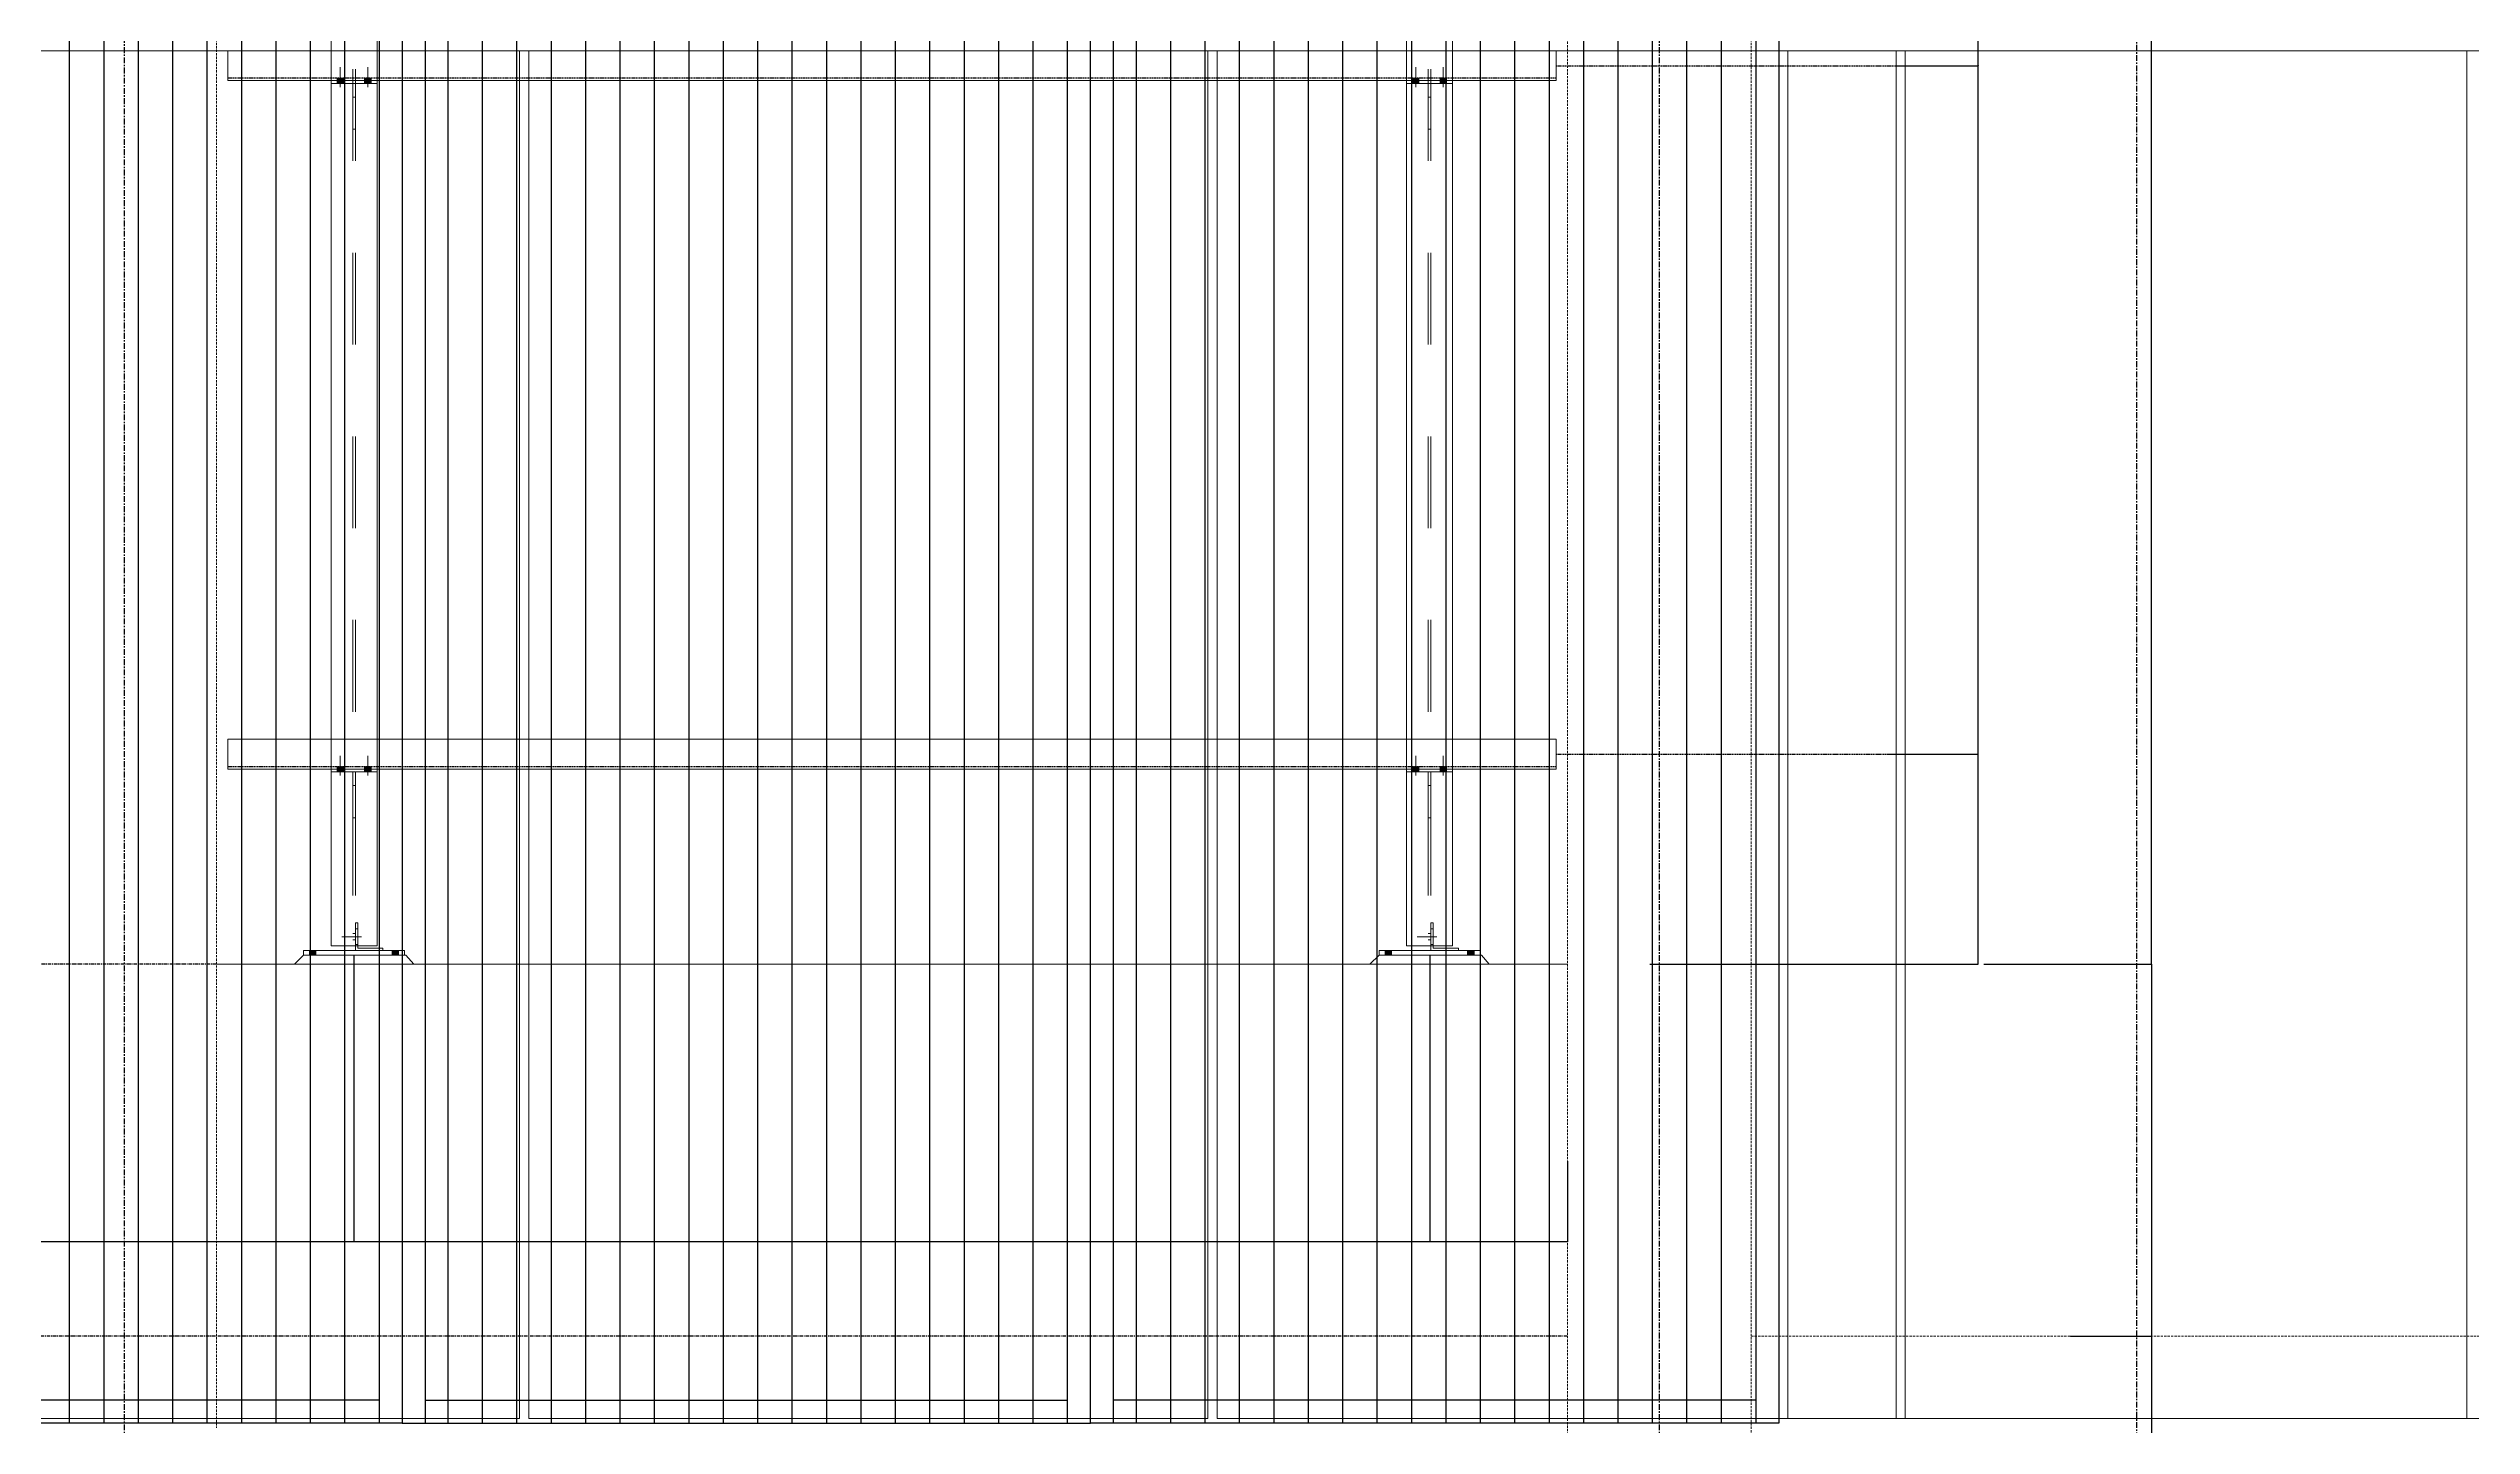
# Model space of a CAD drawing. Header units: millimetres. Extents: x 663313 to 1226001, y 1431724 to 1620898.
# Drawn here: x 1070778 to 1076059, y 1512950 to 1515950 of the extents above; entities that cross this region are included whole.
import ezdxf

# ---------------------------------------------------------------- set-up
doc = ezdxf.new("R2010")
doc.units = ezdxf.units.MM
for name, pattern in [('Grid Line', [22.225, 12.7, -3.175, 3.175, -3.175]), ('HIDDEN', [0.375, 0.25, -0.125]), ('XKITLINE00', [0]), ('XKITLINE02', [4, 2, -2])]:
    doc.linetypes.add(name, pattern=pattern)
doc.layers.add('000 - 0_HIDE_OBJ_FRAMING_DEF_SUB', color=7, linetype='Continuous', plot=False)
for name, color, linetype, lineweight in [('A-FLOR-E', 7, 'Continuous', 9), ('Bolt', 7, 'Continuous', 0), ('Part', 7, 'Continuous', 0)]:
    doc.layers.add(name, color=color, linetype=linetype, lineweight=lineweight)
doc.layers.add('DIM', color=7, linetype='Continuous')
doc.styles.add('Arial', font='arial.ttf')
doc.dimstyles.new('Dim - 40 - End', dxfattribs={"dimscale": 0.04, "dimtxt": 3, "dimasz": 1, "dimexe": 0, "dimexo": 2.5, "dimgap": 1.5, "dimtad": 1, "dimdec": 0, "dimlfac": 1000, "dimzin": 1, "dimdsep": 46, "dimtxsty": 'Arial', "dimblk": 'END', "dimcen": 0.09, "dimclrd": 7, "dimclre": 7, "dimclrt": 7, "dimadec": 0, "dimazin": 0, "dimtfac": 1, "dimtdec": 0, "dimtix": 1, "dimtofl": 0, "dimtmove": 2, "dimatfit": 3, "dimfxl": 1, "dimtfill": 1, "dimtfillclr": 256, "dimtolj": 1, "dimtzin": 0, "dimarcsym": 0})

# ---------------------------------------------------------------- blocks, each defined once
blk = doc.blocks.new('*A27351189')
at = {"layer": '000 - 0_HIDE_OBJ_FRAMING_DEF_SUB', "color": 7, "linetype": 'XKITLINE00', "lineweight": 0}
for p, q in [((367.767257, 31.748703), (357.90058, 31.748703)), ((367.767257, 31.748703), (367.767257, 11.882036)), ((367.767257, 11.882036), (357.90058, 11.882036))]:
    blk.add_line(p, q, dxfattribs=at)
at = {"layer": '000 - 0_HIDE_OBJ_FRAMING_DEF_SUB', "color": 7, "linetype": 'XKITLINE02', "lineweight": 0}
blk.add_line((367.767247, 11.882036), (367.767247, 31.748703), dxfattribs=at)
blk = doc.blocks.new('*A27361190')
at = {"layer": '000 - 0_HIDE_OBJ_FRAMING_DEF_SUB', "color": 7, "linetype": 'XKITLINE00', "lineweight": 0}
for p, q in [((387.767257, 31.748703), (377.90058, 31.748703)), ((377.900591, 11.882036), (377.900591, 31.748703)), ((387.767257, 31.748703), (387.767257, 11.882036)), ((387.767257, 11.882036), (377.90058, 11.882036))]:
    blk.add_line(p, q, dxfattribs=at)
at = {"layer": '000 - 0_HIDE_OBJ_FRAMING_DEF_SUB', "color": 7, "linetype": 'XKITLINE02', "lineweight": 0}
for p, q in [((377.90058, 11.882036), (377.90058, 31.748703)), ((387.767247, 11.882036), (387.767247, 31.748703))]:
    blk.add_line(p, q, dxfattribs=at)
blk = doc.blocks.new('*A27371191')
at = {"layer": '000 - 0_HIDE_OBJ_FRAMING_DEF_SUB', "color": 7, "linetype": 'XKITLINE00', "lineweight": 0}
for p, q in [((399.900591, 31.748703), (387.90058, 31.748703)), ((387.900591, 11.882036), (387.900591, 31.748703)), ((399.900591, 11.882036), (387.90058, 11.882036))]:
    blk.add_line(p, q, dxfattribs=at)
at = {"layer": '000 - 0_HIDE_OBJ_FRAMING_DEF_SUB', "color": 7, "linetype": 'XKITLINE02', "lineweight": 0}
blk.add_line((387.90058, 11.882036), (387.90058, 31.748703), dxfattribs=at)
blk = doc.blocks.new('*A27381192')
at = {"layer": '000 - 0_HIDE_OBJ_FRAMING_DEF_SUB', "color": 7, "linetype": 'XKITLINE00', "lineweight": 0}
for p, q in [((377.767257, 31.748703), (367.90058, 31.748703)), ((367.900591, 11.882036), (367.900591, 31.748703)), ((377.767257, 31.748703), (377.767257, 11.882036)), ((377.767257, 11.882036), (367.90058, 11.882036))]:
    blk.add_line(p, q, dxfattribs=at)
at = {"layer": '000 - 0_HIDE_OBJ_FRAMING_DEF_SUB', "color": 7, "linetype": 'XKITLINE02', "lineweight": 0}
for p, q in [((367.90058, 11.882036), (367.90058, 31.748703)), ((377.767247, 11.882036), (377.767247, 31.748703))]:
    blk.add_line(p, q, dxfattribs=at)
blk = doc.blocks.new('3')
at = {"layer": '000 - 0_HIDE_OBJ_FRAMING_DEF_SUB', "color": 7, "lineweight": 0, "xscale": 0.15, "yscale": 0.15, "zscale": 0.15}
for name in ['*A27351189', '*A27381192', '*A27361190', '*A27371191']:
    blk.add_blockref(name, (663572.3657, 1524733.1057), dxfattribs=at)
blk = doc.blocks.new('GM_Louver Grill Vertical Z1 - Z Profile-23736417-ENT 4 ELE-3 sheet')
at = {"layer": '000 - 0_HIDE_OBJ_FRAMING_DEF_SUB', "color": 7}
blk.add_line((-1809423.6, 105340), (-1809423.6, 115350), dxfattribs=at)
blk = doc.blocks.new('8')
at = {"layer": '000 - 0_HIDE_OBJ_FRAMING_DEF_SUB', "color": 7}
for p, q in [((185524.8, 115350), (185524.8, 105340)), ((185624.8, 115350), (185624.8, 105340)), ((187024.8, 105340), (187024.8, 115350)), ((187124.8, 105340), (187124.8, 115350)), ((188524.8, 115350), (188524.8, 105340)), ((185524.8, 105390), (184124.8, 105390)), ((185624.8, 105390), (187024.8, 105390)), ((188524.8, 105390), (187124.8, 105390))]:
    blk.add_line(p, q, dxfattribs=at)
for points in [[(184074.8, 115350), (185574.8, 115350), (185574.8, 105340), (184074.8, 105340)], [(187074.8, 115350), (185574.8, 115350), (185574.8, 105340), (187074.8, 105340)], [(187074.8, 115350), (188574.8, 115350), (188574.8, 105340), (187074.8, 105340)]]:
    blk.add_lwpolyline(points, close=True, dxfattribs=at)
for p in [(1994273.5, 0), (1994348.5, 0), (1994423.5, 0), (1994498.5, 0), (1994573.5, 0), (1994648.5, 0), (1994723.5, 0), (1994798.5, 0), (1994873.5, 0), (1995098.5, 0), (1995173.5, 0), (1995248.5, 0), (1995323.5, 0), (1995398.5, 0), (1995473.5, 0), (1995548.5, 0), (1995623.5, 0), (1995698.5, 0), (1995773.5, 0), (1995848.5, 0), (1995923.5, 0), (1995998.5, 0), (1996073.5, 0), (1996148.5, 0), (1996223.5, 0), (1996298.5, 0), (1996373.5, 0), (1996598.5, 0), (1996673.5, 0), (1996748.5, 0), (1996823.5, 0), (1996898.5, 0), (1996973.5, 0), (1997048.5, 0), (1997123.5, 0), (1997198.5, 0), (1997273.5, 0), (1997348.5, 0), (1997423.5, 0), (1997498.5, 0), (1997573.5, 0), (1997648.5, 0), (1997723.5, 0), (1997798.5, 0), (1997873.5, 0)]:
    blk.add_blockref('GM_Louver Grill Vertical Z1 - Z Profile-23736417-ENT 4 ELE-3 sheet', p, dxfattribs=at)
blk = doc.blocks.new('*A3562473')
at = {"layer": 'Part', "color": 7, "linetype": 'XKITLINE00', "lineweight": 0}
for p, q in [((668.547236, 131.130227), (669.547236, 131.130227)), ((668.547236, 131.130227), (668.547236, 118.530227)), ((669.547236, 131.130227), (669.547236, 118.530227)), ((668.547236, 117.820227), (668.547236, 103.530227)), ((669.547236, 117.820227), (669.547236, 103.530227)), ((668.547236, 102.820227), (668.547236, 88.530227)), ((669.547236, 102.820227), (669.547236, 88.530227)), ((668.547236, 87.820227), (668.547236, 84.030227)), ((669.547236, 84.030227), (669.547236, 87.820227)), ((668.547236, 84.030227), (669.547236, 84.030227))]:
    blk.add_line(p, q, dxfattribs=at)
at = {"layer": 'Part', "color": 7, "linetype": 'XKITLINE02', "lineweight": 0}
for p, q in [((668.547237, 131.130227), (668.547237, 84.030227)), ((669.017236, 131.130227), (669.017236, 84.030227)), ((669.017237, 131.130227), (669.017237, 84.030227)), ((669.077236, 131.130227), (669.077236, 84.030227)), ((669.077237, 131.130227), (669.077237, 84.030227)), ((669.547236, 131.130227), (669.547237, 131.130227)), ((669.547236, 131.130227), (669.547237, 131.130227)), ((669.547237, 131.130227), (669.547237, 84.030227)), ((668.547236, 118.530227), (668.547236, 117.820227)), ((669.547236, 118.530227), (669.547236, 117.820227)), ((668.547236, 103.530227), (668.547236, 102.820227)), ((669.547236, 103.530227), (669.547236, 102.820227)), ((668.547236, 88.530227), (668.547236, 87.820227)), ((669.547236, 88.530227), (669.547236, 87.820227)), ((669.547236, 84.030227), (669.547237, 84.030227)), ((669.547237, 84.030227), (669.547236, 84.030227))]:
    blk.add_line(p, q, dxfattribs=at)
blk = doc.blocks.new('*A3565474')
at = {"layer": 'Part', "color": 7, "linetype": 'XKITLINE00', "lineweight": 0}
for p, q in [((691.98721, 131.130227), (691.98721, 118.530227)), ((692.98721, 131.130227), (691.98721, 131.130227)), ((692.98721, 131.130227), (692.98721, 118.530227)), ((691.98721, 117.820227), (691.98721, 103.530227)), ((692.98721, 117.820227), (692.98721, 111.630227)), ((692.98721, 107.630227), (692.98721, 103.530227)), ((691.98721, 102.820227), (691.98721, 88.530227)), ((692.98721, 102.820227), (692.98721, 88.530227)), ((691.98721, 87.820227), (691.98721, 84.030227)), ((692.98721, 84.030227), (692.98721, 87.820227)), ((691.98721, 84.030227), (692.98721, 84.030227))]:
    blk.add_line(p, q, dxfattribs=at)
at = {"layer": 'Part', "color": 7, "linetype": 'XKITLINE02', "lineweight": 0}
for p, q in [((691.987211, 131.130227), (691.987211, 84.030227)), ((692.45721, 131.130227), (692.45721, 84.030227)), ((692.457211, 131.130227), (692.457211, 84.030227)), ((692.51721, 131.130227), (692.51721, 84.030227)), ((692.517211, 131.130227), (692.517211, 84.030227)), ((692.987211, 131.130227), (692.98721, 131.130227)), ((692.987211, 131.130227), (692.98721, 131.130227)), ((692.987211, 84.030227), (692.987211, 131.130227)), ((691.98721, 118.530227), (691.98721, 117.820227)), ((692.98721, 118.530227), (692.98721, 117.820227)), ((692.98721, 111.630227), (692.98721, 107.630227)), ((691.98721, 103.530227), (691.98721, 102.820227)), ((692.98721, 103.530227), (692.98721, 102.820227)), ((691.98721, 88.530227), (691.98721, 87.820227)), ((692.98721, 88.530227), (692.98721, 87.820227)), ((692.987211, 84.030227), (692.98721, 84.030227)), ((692.987211, 84.030227), (692.98721, 84.030227))]:
    blk.add_line(p, q, dxfattribs=at)
blk = doc.blocks.new('*A3608475')
at = {"layer": 'Bolt'}
for points in [[(668.217, 83.93), (668.217, 83.83), (668.077, 83.83), (668.077, 83.93)], [(670.017, 83.93), (670.017, 83.83), (669.877, 83.83), (669.877, 83.93)]]:
    blk.add_hatch(color=7, dxfattribs=at).paths.add_polyline_path(points, flags=17)
at = {"layer": 'Bolt', "color": 7, "linetype": 'XKITLINE00', "lineweight": 0}
for p, q in [((668.077, 83.93), (668.077, 83.83)), ((668.147, 83.93), (668.147, 83.83)), ((668.217, 83.93), (668.217, 83.83)), ((669.877, 83.93), (669.877, 83.83)), ((669.947, 83.93), (669.947, 83.83)), ((670.017, 83.93), (670.017, 83.83))]:
    blk.add_line(p, q, dxfattribs=at)
blk = doc.blocks.new('*A3609476')
at = {"layer": 'Bolt', "color": 7, "linetype": 'XKITLINE02', "lineweight": 0}
for p, q in [((669.206437, 84.230227), (668.777237, 84.230227)), ((669.077237, 84.300227), (669.017237, 84.300227)), ((669.077237, 84.160227), (669.017237, 84.160227)), ((669.127237, 84.400227), (669.077237, 84.400227)), ((669.127237, 84.060227), (669.077237, 84.060227))]:
    blk.add_line(p, q, dxfattribs=at)
blk = doc.blocks.new('*A3610477')
at = {"layer": 'Part', "color": 7, "linetype": 'XKITLINE00', "lineweight": 0}
for p, q in [((667.747235, 83.630227), (667.947236, 83.830227)), ((667.947236, 83.830227), (667.947237, 83.830227)), ((670.177237, 83.830227), (667.947236, 83.830227)), ((670.347235, 83.630227), (670.177236, 83.830227))]:
    blk.add_line(p, q, dxfattribs=at)
at = {"layer": 'Part', "color": 7, "linetype": 'XKITLINE02', "lineweight": 0}
for p, q in [((667.747235, 83.630227), (670.347238, 83.630227)), ((667.747238, 83.630227), (667.947237, 83.830227)), ((670.347238, 83.630227), (670.177237, 83.830227))]:
    blk.add_line(p, q, dxfattribs=at)
blk = doc.blocks.new('*A3611478')
at = {"layer": 'Part', "color": 7, "linetype": 'XKITLINE02', "lineweight": 0}
for p, q in [((669.127237, 84.530227), (669.077236, 84.530227)), ((669.077236, 84.530227), (669.077236, 84.030227)), ((669.127236, 84.030227), (669.127236, 84.530227)), ((669.677237, 83.930227), (669.677237, 83.980227)), ((669.077236, 83.930227), (669.677237, 83.930227))]:
    blk.add_line(p, q, dxfattribs=at)
at = {"layer": 'Part', "color": 7, "linetype": 'XKITLINE00', "lineweight": 0}
for p, q in [((669.077236, 84.030227), (669.077236, 83.930227)), ((669.127236, 84.030227), (669.127236, 83.980227)), ((669.677236, 83.980227), (669.127236, 83.980227)), ((669.677236, 83.930227), (669.677236, 83.980227))]:
    blk.add_line(p, q, dxfattribs=at)
blk = doc.blocks.new('*A3612479')
at = {"layer": 'Part', "color": 7, "linetype": 'XKITLINE00', "lineweight": 0}
for p, q in [((667.947237, 83.930227), (667.947236, 83.930227)), ((667.947236, 83.930227), (670.147236, 83.930227)), ((667.947236, 83.830227), (667.947236, 83.930227)), ((667.947237, 83.830227), (667.947236, 83.830227)), ((667.947236, 83.830227), (670.147236, 83.830227)), ((670.147237, 83.930227), (670.147236, 83.930227)), ((670.147236, 83.830227), (670.147236, 83.930227)), ((670.147237, 83.830227), (670.147236, 83.830227))]:
    blk.add_line(p, q, dxfattribs=at)
at = {"layer": 'Part', "color": 7, "linetype": 'XKITLINE02', "lineweight": 0}
for p, q in [((667.947237, 83.930227), (667.947237, 83.830227)), ((670.147236, 83.930227), (670.147237, 83.930227)), ((670.147236, 83.830227), (670.147237, 83.830227)), ((670.147237, 83.930227), (670.147237, 83.830227))]:
    blk.add_line(p, q, dxfattribs=at)
blk = doc.blocks.new('*A3613480')
at = {"layer": 'Part', "color": 7, "linetype": 'XKITLINE00', "lineweight": 0}
for p, q in [((669.017234, 87.820227), (669.077234, 87.820227)), ((669.017234, 87.520227), (669.017234, 87.820227)), ((669.077236, 87.820227), (669.077234, 87.820227)), ((669.077234, 87.820227), (669.077234, 87.520227)), ((669.077234, 87.520227), (669.017234, 87.520227)), ((669.017236, 86.820227), (669.017234, 87.520227)), ((669.077234, 87.520227), (669.077236, 86.820227)), ((669.077236, 86.820227), (669.017236, 86.820227))]:
    blk.add_line(p, q, dxfattribs=at)
at = {"layer": 'Part', "color": 7, "linetype": 'XKITLINE02', "lineweight": 0}
for p, q in [((669.017236, 86.820227), (669.017236, 87.820227)), ((669.077234, 87.820227), (669.077236, 87.820227)), ((669.077236, 86.820227), (669.077236, 87.820227))]:
    blk.add_line(p, q, dxfattribs=at)
blk = doc.blocks.new('*A3614481')
at = {"layer": 'Part', "color": 7, "linetype": 'XKITLINE00', "lineweight": 0}
for p, q in [((668.547234, 87.820227), (668.547234, 87.880227)), ((669.547234, 87.820227), (668.547234, 87.820227)), ((669.547234, 87.820227), (669.547234, 87.880227)), ((669.547236, 87.820227), (669.547234, 87.820227))]:
    blk.add_line(p, q, dxfattribs=at)
at = {"layer": 'Part', "color": 7, "linetype": 'XKITLINE02', "lineweight": 0}
for p, q in [((668.547234, 87.880227), (668.547236, 87.880227)), ((668.547234, 87.880227), (669.547236, 87.880227)), ((668.547236, 87.880227), (668.547236, 87.820227)), ((669.547234, 87.820227), (669.547236, 87.820227)), ((669.547236, 87.820227), (669.547236, 87.880227))]:
    blk.add_line(p, q, dxfattribs=at)
blk = doc.blocks.new('*A3615482')
at = {"layer": 'Bolt'}
for points in [[(668.817, 87.94), (668.817, 87.88), (668.677, 87.88), (668.677, 87.94)], [(668.817, 87.88), (668.817, 87.82), (668.677, 87.82), (668.677, 87.88)], [(669.417, 87.94), (669.417, 87.88), (669.277, 87.88), (669.277, 87.94)], [(669.417, 87.88), (669.417, 87.82), (669.277, 87.82), (669.277, 87.88)]]:
    blk.add_hatch(color=7, dxfattribs=at).paths.add_polyline_path(points, flags=17)
at = {"layer": 'Bolt', "color": 7, "linetype": 'XKITLINE00', "lineweight": 0}
for p, q in [((668.677, 87.88), (668.677, 87.94)), ((668.677, 87.82), (668.677, 87.88)), ((668.747, 87.741), (668.747, 88.17)), ((668.817, 87.88), (668.817, 87.94)), ((668.817, 87.82), (668.817, 87.88)), ((669.277, 87.88), (669.277, 87.94)), ((669.277, 87.82), (669.277, 87.88)), ((669.347, 87.741), (669.347, 88.17)), ((669.417, 87.88), (669.417, 87.94)), ((669.417, 87.82), (669.417, 87.88))]:
    blk.add_line(p, q, dxfattribs=at)
blk = doc.blocks.new('*A3616483')
at = {"layer": 'Part', "color": 7, "linetype": 'XKITLINE00', "lineweight": 0}
for p, q in [((691.387211, 83.930227), (691.38721, 83.930227)), ((691.38721, 83.930227), (693.58721, 83.930227)), ((691.38721, 83.930227), (691.38721, 83.830227)), ((691.38721, 83.830227), (691.387211, 83.830227)), ((693.58721, 83.830227), (691.38721, 83.830227)), ((693.58721, 83.930227), (693.587211, 83.930227)), ((693.58721, 83.930227), (693.58721, 83.830227)), ((693.587211, 83.830227), (693.58721, 83.830227))]:
    blk.add_line(p, q, dxfattribs=at)
at = {"layer": 'Part', "color": 7, "linetype": 'XKITLINE02', "lineweight": 0}
for p, q in [((691.387211, 83.830227), (691.387211, 83.930227)), ((693.587211, 83.930227), (693.58721, 83.930227)), ((693.587211, 83.830227), (693.58721, 83.830227)), ((693.587211, 83.930227), (693.587211, 83.830227))]:
    blk.add_line(p, q, dxfattribs=at)
blk = doc.blocks.new('*A3617484')
at = {"layer": 'Part', "color": 7, "linetype": 'XKITLINE02', "lineweight": 0}
for p, q in [((692.567211, 84.530227), (692.51721, 84.530227)), ((692.517211, 84.530227), (692.51721, 84.030227)), ((692.567211, 84.530227), (692.56721, 84.030227)), ((693.117211, 83.930227), (693.117211, 83.980227)), ((692.51721, 83.930227), (693.117211, 83.930227))]:
    blk.add_line(p, q, dxfattribs=at)
at = {"layer": 'Part', "color": 7, "linetype": 'XKITLINE00', "lineweight": 0}
for p, q in [((692.51721, 84.030227), (692.51721, 83.930227)), ((692.56721, 84.030227), (692.56721, 83.980227)), ((693.11721, 83.980227), (692.56721, 83.980227)), ((693.11721, 83.930227), (693.11721, 83.980227))]:
    blk.add_line(p, q, dxfattribs=at)
blk = doc.blocks.new('*A3618485')
at = {"layer": 'Part', "color": 7, "linetype": 'XKITLINE00', "lineweight": 0}
for p, q in [((691.187209, 83.630227), (691.38721, 83.830227)), ((691.387211, 83.830227), (691.38721, 83.830227)), ((691.38721, 83.830227), (693.617211, 83.830227)), ((693.787209, 83.630227), (693.61721, 83.830227))]:
    blk.add_line(p, q, dxfattribs=at)
at = {"layer": 'Part', "color": 7, "linetype": 'XKITLINE02', "lineweight": 0}
for p, q in [((693.787212, 83.630227), (691.187209, 83.630227)), ((691.187212, 83.630227), (691.387211, 83.830227)), ((693.61721, 83.830227), (693.617211, 83.830227)), ((693.617211, 83.830227), (693.787212, 83.630227))]:
    blk.add_line(p, q, dxfattribs=at)
blk = doc.blocks.new('*A3619486')
at = {"layer": 'Bolt', "color": 7, "linetype": 'XKITLINE02', "lineweight": 0}
for p, q in [((692.646411, 84.230227), (692.217211, 84.230227)), ((692.517211, 84.300227), (692.457211, 84.300227)), ((692.517211, 84.160227), (692.457211, 84.160227)), ((692.567211, 84.400227), (692.517211, 84.400227)), ((692.567211, 84.060227), (692.517211, 84.060227))]:
    blk.add_line(p, q, dxfattribs=at)
blk = doc.blocks.new('*A3620487')
at = {"layer": 'Bolt'}
for points in [[(691.657, 83.93), (691.657, 83.83), (691.517, 83.83), (691.517, 83.93)], [(693.457, 83.93), (693.457, 83.83), (693.317, 83.83), (693.317, 83.93)]]:
    blk.add_hatch(color=7, dxfattribs=at).paths.add_polyline_path(points, flags=17)
at = {"layer": 'Bolt', "color": 7, "linetype": 'XKITLINE00', "lineweight": 0}
for p, q in [((691.517, 83.93), (691.517, 83.83)), ((691.587, 83.93), (691.587, 83.83)), ((691.657, 83.93), (691.657, 83.83)), ((693.317, 83.93), (693.317, 83.83)), ((693.387, 83.93), (693.387, 83.83)), ((693.457, 83.93), (693.457, 83.83))]:
    blk.add_line(p, q, dxfattribs=at)
blk = doc.blocks.new('*A3621488')
at = {"layer": 'Part', "color": 7, "linetype": 'XKITLINE00', "lineweight": 0}
for p, q in [((692.517208, 87.820227), (692.457208, 87.820227)), ((692.457208, 87.520227), (692.457208, 87.820227)), ((692.51721, 87.820227), (692.517208, 87.820227)), ((692.517208, 87.820227), (692.517208, 87.520227)), ((692.517208, 87.520227), (692.457208, 87.520227)), ((692.45721, 86.820227), (692.457208, 87.520227)), ((692.517208, 87.520227), (692.51721, 86.820227)), ((692.51721, 86.820227), (692.45721, 86.820227))]:
    blk.add_line(p, q, dxfattribs=at)
at = {"layer": 'Part', "color": 7, "linetype": 'XKITLINE02', "lineweight": 0}
for p, q in [((692.45721, 86.820227), (692.45721, 87.820227)), ((692.51721, 87.820227), (692.517208, 87.820227)), ((692.51721, 86.820227), (692.51721, 87.820227))]:
    blk.add_line(p, q, dxfattribs=at)
blk = doc.blocks.new('*A3622489')
at = {"layer": 'Part', "color": 7, "linetype": 'XKITLINE00', "lineweight": 0}
for p, q in [((691.987208, 87.820227), (691.987208, 87.880227)), ((692.987208, 87.820227), (691.987208, 87.820227)), ((692.987208, 87.820227), (692.987208, 87.880227)), ((692.98721, 87.820227), (692.987208, 87.820227))]:
    blk.add_line(p, q, dxfattribs=at)
at = {"layer": 'Part', "color": 7, "linetype": 'XKITLINE02', "lineweight": 0}
for p, q in [((691.987208, 87.880227), (691.98721, 87.880227)), ((691.987208, 87.880227), (692.98721, 87.880227)), ((691.98721, 87.880227), (691.98721, 87.820227)), ((692.987208, 87.820227), (692.98721, 87.820227)), ((692.98721, 87.880227), (692.98721, 87.820227))]:
    blk.add_line(p, q, dxfattribs=at)
blk = doc.blocks.new('*A3623490')
at = {"layer": 'Bolt'}
for points in [[(692.257, 87.94), (692.257, 87.88), (692.117, 87.88), (692.117, 87.94)], [(692.257, 87.88), (692.257, 87.82), (692.117, 87.82), (692.117, 87.88)], [(692.857, 87.94), (692.857, 87.88), (692.717, 87.88), (692.717, 87.94)], [(692.857, 87.88), (692.857, 87.82), (692.717, 87.82), (692.717, 87.88)]]:
    blk.add_hatch(color=7, dxfattribs=at).paths.add_polyline_path(points, flags=17)
at = {"layer": 'Bolt', "color": 7, "linetype": 'XKITLINE00', "lineweight": 0}
for p, q in [((692.117, 87.88), (692.117, 87.94)), ((692.117, 87.82), (692.117, 87.88)), ((692.187, 87.741), (692.187, 88.17)), ((692.257, 87.88), (692.257, 87.94)), ((692.257, 87.82), (692.257, 87.88)), ((692.717, 87.88), (692.717, 87.94)), ((692.717, 87.82), (692.717, 87.88)), ((692.787, 87.741), (692.787, 88.17)), ((692.857, 87.88), (692.857, 87.94)), ((692.857, 87.82), (692.857, 87.88))]:
    blk.add_line(p, q, dxfattribs=at)
blk = doc.blocks.new('*A3649491')
at = {"layer": 'Part', "color": 7, "linetype": 'XKITLINE00', "lineweight": 0}
for p, q in [((669.017234, 102.820227), (669.077234, 102.820227)), ((669.017234, 102.520227), (669.017234, 102.820227)), ((669.077234, 102.520227), (669.017234, 102.520227)), ((669.017236, 101.820227), (669.017234, 102.520227)), ((669.077236, 102.820227), (669.077234, 102.820227)), ((669.077234, 102.820227), (669.077234, 102.520227)), ((669.077234, 102.520227), (669.077236, 101.820227)), ((669.077236, 101.820227), (669.017236, 101.820227))]:
    blk.add_line(p, q, dxfattribs=at)
at = {"layer": 'Part', "color": 7, "linetype": 'XKITLINE02', "lineweight": 0}
for p, q in [((669.017236, 101.820227), (669.017236, 102.820227)), ((669.077234, 102.820227), (669.077236, 102.820227)), ((669.077236, 101.820227), (669.077236, 102.820227))]:
    blk.add_line(p, q, dxfattribs=at)
blk = doc.blocks.new('*A3650492')
at = {"layer": 'Part', "color": 7, "linetype": 'XKITLINE00', "lineweight": 0}
for p, q in [((668.547234, 102.820227), (668.547234, 102.880227)), ((669.547234, 102.820227), (668.547234, 102.820227)), ((669.547234, 102.820227), (669.547234, 102.880227)), ((669.547236, 102.820227), (669.547234, 102.820227))]:
    blk.add_line(p, q, dxfattribs=at)
at = {"layer": 'Part', "color": 7, "linetype": 'XKITLINE02', "lineweight": 0}
for p, q in [((668.547234, 102.880227), (668.547236, 102.880227)), ((668.547234, 102.880227), (669.547236, 102.880227)), ((668.547236, 102.880227), (668.547236, 102.820227)), ((669.547234, 102.820227), (669.547236, 102.820227)), ((669.547236, 102.820227), (669.547236, 102.880227))]:
    blk.add_line(p, q, dxfattribs=at)
blk = doc.blocks.new('*A3651493')
at = {"layer": 'Bolt'}
for points in [[(668.817, 102.94), (668.817, 102.88), (668.677, 102.88), (668.677, 102.94)], [(668.817, 102.88), (668.817, 102.82), (668.677, 102.82), (668.677, 102.88)], [(669.417, 102.94), (669.417, 102.88), (669.277, 102.88), (669.277, 102.94)], [(669.417, 102.88), (669.417, 102.82), (669.277, 102.82), (669.277, 102.88)]]:
    blk.add_hatch(color=7, dxfattribs=at).paths.add_polyline_path(points, flags=17)
at = {"layer": 'Bolt', "color": 7, "linetype": 'XKITLINE00', "lineweight": 0}
for p, q in [((668.747, 102.741), (668.747, 103.17)), ((669.347, 102.741), (669.347, 103.17)), ((668.677, 102.88), (668.677, 102.94)), ((668.677, 102.82), (668.677, 102.88)), ((668.817, 102.88), (668.817, 102.94)), ((668.817, 102.82), (668.817, 102.88)), ((669.277, 102.88), (669.277, 102.94)), ((669.277, 102.82), (669.277, 102.88)), ((669.417, 102.88), (669.417, 102.94)), ((669.417, 102.82), (669.417, 102.88))]:
    blk.add_line(p, q, dxfattribs=at)
blk = doc.blocks.new('*A3652494')
at = {"layer": 'Part', "color": 7, "linetype": 'XKITLINE00', "lineweight": 0}
for p, q in [((692.517208, 102.820227), (692.457208, 102.820227)), ((692.457208, 102.520227), (692.457208, 102.820227)), ((692.517208, 102.520227), (692.457208, 102.520227)), ((692.45721, 101.820227), (692.457208, 102.520227)), ((692.51721, 102.820227), (692.517208, 102.820227)), ((692.517208, 102.820227), (692.517208, 102.520227)), ((692.517208, 102.520227), (692.51721, 101.820227)), ((692.51721, 101.820227), (692.45721, 101.820227))]:
    blk.add_line(p, q, dxfattribs=at)
at = {"layer": 'Part', "color": 7, "linetype": 'XKITLINE02', "lineweight": 0}
for p, q in [((692.45721, 101.820227), (692.45721, 102.820227)), ((692.51721, 102.820227), (692.517208, 102.820227)), ((692.51721, 101.820227), (692.51721, 102.820227))]:
    blk.add_line(p, q, dxfattribs=at)
blk = doc.blocks.new('*A3653495')
at = {"layer": 'Part', "color": 7, "linetype": 'XKITLINE00', "lineweight": 0}
for p, q in [((691.987208, 102.820227), (691.987208, 102.880227)), ((692.987208, 102.820227), (691.987208, 102.820227)), ((692.987208, 102.820227), (692.987208, 102.880227)), ((692.98721, 102.820227), (692.987208, 102.820227))]:
    blk.add_line(p, q, dxfattribs=at)
at = {"layer": 'Part', "color": 7, "linetype": 'XKITLINE02', "lineweight": 0}
for p, q in [((691.987208, 102.880227), (691.98721, 102.880227)), ((691.987208, 102.880227), (692.98721, 102.880227)), ((691.98721, 102.880227), (691.98721, 102.820227)), ((692.987208, 102.820227), (692.98721, 102.820227)), ((692.98721, 102.880227), (692.98721, 102.820227))]:
    blk.add_line(p, q, dxfattribs=at)
blk = doc.blocks.new('*A3654496')
at = {"layer": 'Bolt'}
for points in [[(692.257, 102.94), (692.257, 102.88), (692.117, 102.88), (692.117, 102.94)], [(692.257, 102.88), (692.257, 102.82), (692.117, 102.82), (692.117, 102.88)], [(692.857, 102.94), (692.857, 102.88), (692.717, 102.88), (692.717, 102.94)], [(692.857, 102.88), (692.857, 102.82), (692.717, 102.82), (692.717, 102.88)]]:
    blk.add_hatch(color=7, dxfattribs=at).paths.add_polyline_path(points, flags=17)
at = {"layer": 'Bolt', "color": 7, "linetype": 'XKITLINE00', "lineweight": 0}
for p, q in [((692.187, 102.741), (692.187, 103.17)), ((692.787, 102.741), (692.787, 103.17)), ((692.117, 102.88), (692.117, 102.94)), ((692.117, 102.82), (692.117, 102.88)), ((692.257, 102.88), (692.257, 102.94)), ((692.257, 102.82), (692.257, 102.88)), ((692.717, 102.88), (692.717, 102.94)), ((692.717, 102.82), (692.717, 102.88)), ((692.857, 102.88), (692.857, 102.94)), ((692.857, 102.82), (692.857, 102.88))]:
    blk.add_line(p, q, dxfattribs=at)
blk = doc.blocks.new('END')
at = {"color": 7}
for p, q in [((2, 0), (-2, 0)), ((-1, -1), (1, 1)), ((0, 2), (0, -2))]:
    blk.add_line(p, q, dxfattribs=at)
blk = doc.blocks.new('*D5014')
at = {"layer": '000 - 0_HIDE_OBJ_FRAMING_DEF_SUB', "color": 7, "lineweight": -2, "transparency": 16777216}
for p, q in [((-4206.6, 106807.5), (-4010.3, 106807.5)), ((-4010.3, 106350), (-4010.3, 106807.5)), ((-4725.8, 106350), (-4010.3, 106350))]:
    blk.add_line(p, q, dxfattribs=at)
at = {"layer": 'Defpoints', "color": 7, "transparency": 16777216}
for p in [(-4206.7, 106807.5), (-4010.3, 106807.5), (-4725.9, 106350)]:
    blk.add_point(p, dxfattribs=at)
at = {"layer": '000 - 0_HIDE_OBJ_FRAMING_DEF_SUB', "color": 7, "lineweight": -2, "transparency": 16777216, "xscale": 0.04, "yscale": 0.04, "zscale": 0.04}
for p, rotation in [((-4010.3, 106807.5), 90), ((-4010.3, 106350), 270)]:
    blk.add_blockref('END', p, dxfattribs=dict(at, rotation=rotation))
at = {"layer": '000 - 0_HIDE_OBJ_FRAMING_DEF_SUB', "color": 7, "transparency": 16777216, "insert": (-4010.4, 106578.7), "char_height": 0.12, "attachment_point": 5, "rotation": 90, "style": 'Arial', "bg_fill": 3, "box_fill_scale": 1.1, "bg_fill_color": 256, "bg_fill_true_color": 13158600, "bg_fill_transparency": 0}
blk.add_mtext('\\A1;457500', dxfattribs=at)
blk = doc.blocks.new('*D5015')
at = {"layer": '000 - 0_HIDE_OBJ_FRAMING_DEF_SUB', "color": 7, "lineweight": -2, "transparency": 16777216}
for p, q in [((-4186.6, 108307.5), (-4010.3, 108307.5)), ((-4010.3, 106807.5), (-4010.3, 108307.5)), ((-4206.6, 106807.5), (-4010.3, 106807.5))]:
    blk.add_line(p, q, dxfattribs=at)
at = {"layer": 'Defpoints', "color": 7, "transparency": 16777216}
for p in [(-4186.7, 108307.5), (-4010.3, 108307.5), (-4206.7, 106807.5)]:
    blk.add_point(p, dxfattribs=at)
at = {"layer": '000 - 0_HIDE_OBJ_FRAMING_DEF_SUB', "color": 7, "lineweight": -2, "transparency": 16777216, "xscale": 0.04, "yscale": 0.04, "zscale": 0.04}
for p, rotation in [((-4010.3, 108307.5), 90), ((-4010.3, 106807.5), 270)]:
    blk.add_blockref('END', p, dxfattribs=dict(at, rotation=rotation))
at = {"layer": '000 - 0_HIDE_OBJ_FRAMING_DEF_SUB', "color": 7, "transparency": 16777216, "insert": (-4010.4, 107557.5), "char_height": 0.12, "attachment_point": 5, "rotation": 90, "style": 'Arial', "bg_fill": 3, "box_fill_scale": 1.1, "bg_fill_color": 256, "bg_fill_true_color": 13158600, "bg_fill_transparency": 0}
blk.add_mtext('\\A1;1500000', dxfattribs=at)
blk = doc.blocks.new('*D5016')
at = {"layer": '000 - 0_HIDE_OBJ_FRAMING_DEF_SUB', "color": 7, "lineweight": -2, "transparency": 16777216}
for p, q in [((-4143.7, 109807.5), (-4010.3, 109807.5)), ((-4010.3, 108307.5), (-4010.3, 109807.5)), ((-4186.6, 108307.5), (-4010.3, 108307.5))]:
    blk.add_line(p, q, dxfattribs=at)
at = {"layer": 'Defpoints', "color": 7, "transparency": 16777216}
for p in [(-4143.8, 109807.5), (-4010.3, 109807.5), (-4186.7, 108307.5)]:
    blk.add_point(p, dxfattribs=at)
at = {"layer": '000 - 0_HIDE_OBJ_FRAMING_DEF_SUB', "color": 7, "lineweight": -2, "transparency": 16777216, "xscale": 0.04, "yscale": 0.04, "zscale": 0.04}
for p, rotation in [((-4010.3, 109807.5), 90), ((-4010.3, 108307.5), 270)]:
    blk.add_blockref('END', p, dxfattribs=dict(at, rotation=rotation))
at = {"layer": '000 - 0_HIDE_OBJ_FRAMING_DEF_SUB', "color": 7, "transparency": 16777216, "insert": (-4010.4, 109057.5), "char_height": 0.12, "attachment_point": 5, "rotation": 90, "style": 'Arial', "bg_fill": 3, "box_fill_scale": 1.1, "bg_fill_color": 256, "bg_fill_true_color": 13158600, "bg_fill_transparency": 0}
blk.add_mtext('\\A1;1500000', dxfattribs=at)
blk = doc.blocks.new('*D5021')
at = {"layer": '000 - 0_HIDE_OBJ_FRAMING_DEF_SUB', "color": 7, "lineweight": -2, "transparency": 16777216}
for p, q in [((-3808.7, 106350), (-3632.2, 106350)), ((-3632.2, 106350), (-3632.2, 105540)), ((-3808.7, 105540), (-3632.2, 105540))]:
    blk.add_line(p, q, dxfattribs=at)
at = {"layer": 'Defpoints', "color": 7, "transparency": 16777216}
for p in [(-3808.8, 106350), (-3808.8, 105540), (-3632.2, 105540)]:
    blk.add_point(p, dxfattribs=at)
at = {"layer": '000 - 0_HIDE_OBJ_FRAMING_DEF_SUB', "color": 7, "lineweight": -2, "transparency": 16777216, "xscale": 0.04, "yscale": 0.04, "zscale": 0.04}
for p, rotation in [((-3632.2, 106350), 90), ((-3632.2, 105540), 270)]:
    blk.add_blockref('END', p, dxfattribs=dict(at, rotation=rotation))
at = {"layer": '000 - 0_HIDE_OBJ_FRAMING_DEF_SUB', "color": 7, "transparency": 16777216, "insert": (-3632.3, 105945), "char_height": 0.12, "attachment_point": 5, "rotation": 90, "style": 'Arial', "bg_fill": 3, "box_fill_scale": 1.1, "bg_fill_color": 256, "bg_fill_true_color": 13158600, "bg_fill_transparency": 0}
blk.add_mtext('\\A1;810000', dxfattribs=at)
blk = doc.blocks.new('*D5022')
at = {"layer": '000 - 0_HIDE_OBJ_FRAMING_DEF_SUB', "color": 7, "lineweight": -2, "transparency": 16777216}
for p, q in [((-3998, 111140), (-3632.2, 111140)), ((-3632.2, 106350), (-3632.2, 111140)), ((-3998, 106350), (-3632.2, 106350))]:
    blk.add_line(p, q, dxfattribs=at)
at = {"layer": 'Defpoints', "color": 7, "transparency": 16777216}
for p in [(-3998.1, 111140), (-3632.2, 111140), (-3998.1, 106350)]:
    blk.add_point(p, dxfattribs=at)
at = {"layer": '000 - 0_HIDE_OBJ_FRAMING_DEF_SUB', "color": 7, "lineweight": -2, "transparency": 16777216, "xscale": 0.04, "yscale": 0.04, "zscale": 0.04}
for p, rotation in [((-3632.2, 111140), 90), ((-3632.2, 106350), 270)]:
    blk.add_blockref('END', p, dxfattribs=dict(at, rotation=rotation))
at = {"layer": '000 - 0_HIDE_OBJ_FRAMING_DEF_SUB', "color": 7, "transparency": 16777216, "insert": (-3632.3, 108745), "char_height": 0.12, "attachment_point": 5, "rotation": 90, "style": 'Arial', "bg_fill": 3, "box_fill_scale": 1.1, "bg_fill_color": 256, "bg_fill_true_color": 13158600, "bg_fill_transparency": 0}
blk.add_mtext('\\A1;4790000', dxfattribs=at)
blk = doc.blocks.new('*D5042')
at = {"layer": '000 - 0_HIDE_OBJ_FRAMING_DEF_SUB', "color": 7, "lineweight": -2, "transparency": 16777216}
for p, q in [((-7550.5, 106369.9), (-7550.5, 105745.6)), ((-8550, 105540.1), (-8550, 105745.6)), ((-8550, 105745.6), (-7550.5, 105745.6))]:
    blk.add_line(p, q, dxfattribs=at)
at = {"layer": 'Defpoints', "color": 7, "transparency": 16777216}
for p in [(-7550.5, 106370), (-7550.5, 105745.6), (-8550, 105540)]:
    blk.add_point(p, dxfattribs=at)
at = {"layer": '000 - 0_HIDE_OBJ_FRAMING_DEF_SUB', "color": 7, "lineweight": -2, "transparency": 16777216, "xscale": 0.04, "yscale": 0.04, "zscale": 0.04, "rotation": 180}
blk.add_blockref('END', (-8550, 105745.6), dxfattribs=at)
at = {"layer": '000 - 0_HIDE_OBJ_FRAMING_DEF_SUB', "color": 7, "lineweight": -2, "transparency": 16777216, "xscale": 0.04, "yscale": 0.04, "zscale": 0.04}
blk.add_blockref('END', (-7550.5, 105745.6), dxfattribs=at)
at = {"layer": '000 - 0_HIDE_OBJ_FRAMING_DEF_SUB', "color": 7, "transparency": 16777216, "insert": (-8050.2, 105745.7), "char_height": 0.12, "attachment_point": 5, "style": 'Arial', "bg_fill": 3, "box_fill_scale": 1.1, "bg_fill_color": 256, "bg_fill_true_color": 13158600, "bg_fill_transparency": 0}
blk.add_mtext('\\A1;999503', dxfattribs=at)
blk = doc.blocks.new('*D5043')
at = {"layer": '000 - 0_HIDE_OBJ_FRAMING_DEF_SUB', "color": 7, "lineweight": -2, "transparency": 16777216}
for p, q in [((-7550.5, 106369.9), (-7550.5, 105745.6)), ((-5205.5, 106369.9), (-5205.5, 105745.6)), ((-7550.5, 105745.6), (-5205.5, 105745.6))]:
    blk.add_line(p, q, dxfattribs=at)
at = {"layer": 'Defpoints', "color": 7, "transparency": 16777216}
for p in [(-7550.5, 106370), (-5205.5, 106370), (-5205.5, 105745.6)]:
    blk.add_point(p, dxfattribs=at)
at = {"layer": '000 - 0_HIDE_OBJ_FRAMING_DEF_SUB', "color": 7, "lineweight": -2, "transparency": 16777216, "xscale": 0.04, "yscale": 0.04, "zscale": 0.04, "rotation": 180}
blk.add_blockref('END', (-7550.5, 105745.6), dxfattribs=at)
at = {"layer": '000 - 0_HIDE_OBJ_FRAMING_DEF_SUB', "color": 7, "lineweight": -2, "transparency": 16777216, "xscale": 0.04, "yscale": 0.04, "zscale": 0.04}
blk.add_blockref('END', (-5205.5, 105745.6), dxfattribs=at)
at = {"layer": '000 - 0_HIDE_OBJ_FRAMING_DEF_SUB', "color": 7, "transparency": 16777216, "insert": (-6378, 105745.7), "char_height": 0.12, "attachment_point": 5, "style": 'Arial', "bg_fill": 3, "box_fill_scale": 1.1, "bg_fill_color": 256, "bg_fill_true_color": 13158600, "bg_fill_transparency": 0}
blk.add_mtext('\\A1;2344997', dxfattribs=at)
blk = doc.blocks.new('*D5044')
at = {"layer": '000 - 0_HIDE_OBJ_FRAMING_DEF_SUB', "color": 7, "lineweight": -2, "transparency": 16777216}
for p, q in [((-5205.5, 106369.9), (-5205.5, 105745.6)), ((-4905, 105920.8), (-4905, 105745.6)), ((-5205.5, 105745.6), (-4905, 105745.6))]:
    blk.add_line(p, q, dxfattribs=at)
at = {"layer": 'Defpoints', "color": 7, "transparency": 16777216}
for p in [(-5205.5, 106370), (-4905, 105920.9), (-4905, 105745.6)]:
    blk.add_point(p, dxfattribs=at)
at = {"layer": '000 - 0_HIDE_OBJ_FRAMING_DEF_SUB', "color": 7, "lineweight": -2, "transparency": 16777216, "xscale": 0.04, "yscale": 0.04, "zscale": 0.04, "rotation": 180}
blk.add_blockref('END', (-5205.5, 105745.6), dxfattribs=at)
at = {"layer": '000 - 0_HIDE_OBJ_FRAMING_DEF_SUB', "color": 7, "lineweight": -2, "transparency": 16777216, "xscale": 0.04, "yscale": 0.04, "zscale": 0.04}
blk.add_blockref('END', (-4905, 105745.6), dxfattribs=at)
at = {"layer": '000 - 0_HIDE_OBJ_FRAMING_DEF_SUB', "color": 7, "transparency": 16777216, "insert": (-5055.2, 105745.7), "char_height": 0.12, "attachment_point": 5, "style": 'Arial', "bg_fill": 3, "box_fill_scale": 1.1, "bg_fill_color": 256, "bg_fill_true_color": 13158600, "bg_fill_transparency": 0}
blk.add_mtext('\\A1;300497', dxfattribs=at)
blk = doc.blocks.new('*D5046')
at = {"layer": '000 - 0_HIDE_OBJ_FRAMING_DEF_SUB', "color": 7, "lineweight": -2, "transparency": 16777216}
for p, q in [((-3799, 105540), (-3632.2, 105540)), ((-3632.2, 105540), (-3632.2, 105140)), ((-3799, 105140), (-3632.2, 105140))]:
    blk.add_line(p, q, dxfattribs=at)
at = {"layer": 'Defpoints', "color": 7, "transparency": 16777216}
for p in [(-3799.1, 105540), (-3799.1, 105140), (-3632.2, 105140)]:
    blk.add_point(p, dxfattribs=at)
at = {"layer": '000 - 0_HIDE_OBJ_FRAMING_DEF_SUB', "color": 7, "lineweight": -2, "transparency": 16777216, "xscale": 0.04, "yscale": 0.04, "zscale": 0.04}
for p, rotation in [((-3632.2, 105540), 90), ((-3632.2, 105140), 270)]:
    blk.add_blockref('END', p, dxfattribs=dict(at, rotation=rotation))
at = {"layer": '000 - 0_HIDE_OBJ_FRAMING_DEF_SUB', "color": 7, "transparency": 16777216, "insert": (-3632.3, 105340), "char_height": 0.12, "attachment_point": 5, "rotation": 90, "style": 'Arial', "bg_fill": 3, "box_fill_scale": 1.1, "bg_fill_color": 256, "bg_fill_true_color": 13158600, "bg_fill_transparency": 0}
blk.add_mtext('\\A1;400000', dxfattribs=at)
blk = doc.blocks.new('W-1-PP18-ST_ENT4_REV00_20260602-153434_ELEVATION_3_ST')
at = {"layer": '000 - 0_HIDE_OBJ_FRAMING_DEF_SUB', "color": 7, "linetype": 'Grid Line'}
for p, q in [((-8050, 104112.3283), (-8050, 116083.3784)), ((-4705, 104112.3283), (-4705, 116083.3784))]:
    blk.add_line(p, q, dxfattribs=at)
at = {"layer": '000 - 0_HIDE_OBJ_FRAMING_DEF_SUB', "color": 7, "linetype": 'HIDDEN', "ltscale": 10}
for p, q in [((-7824.9973, 108281), (-4930, 108281)), ((-4930, 108307.5), (-4184.6953, 108307.5)), ((-4930, 106807.5), (-4184.6953, 106807.5)), ((-7824.9973, 106781), (-4930, 106781))]:
    blk.add_line(p, q, dxfattribs=at)
at = {"layer": '000 - 0_HIDE_OBJ_FRAMING_DEF_SUB', "color": 7, "linetype": 'Grid Line', "ltscale": 0.6}
for p, q in [((-7850, 106350), (-17111.0505, 106350)), ((-4905, 105540), (-17111.0505, 105540))]:
    blk.add_line(p, q, dxfattribs=at)
at = {"layer": 'A-FLOR-E', "color": 7, "linetype": 'HIDDEN', "ltscale": 20}
blk.add_line((-4505, 105540), (-1700, 105540), dxfattribs=at)
for points in [[(-8250, 105340), (-8250, 114650), (-7850, 114650), (-7850, 105340)], [(-4905, 102340), (-4905, 114650), (-4505, 114650), (-4505, 102340)]]:
    blk.add_lwpolyline(points, dxfattribs=at)
at = {"layer": 'Part', "color": 7, "linetype": 'XKITLINE00', "lineweight": 0}
for p, q in [((-7849.9974, 106350), (-4905.9971, 106350)), ((-2945.0026, 105360), (-2945.0028, 105360))]:
    blk.add_line(p, q, dxfattribs=at)
for points in [[(-7824.9973, 108340), (-4930, 108340), (-4930, 108275), (-7824.9973, 108275)], [(-7824.9973, 106840), (-4930, 106840), (-4930, 106775), (-7824.9973, 106775)]]:
    blk.add_lwpolyline(points, close=True, dxfattribs=at)
at = {"color": 7}
blk.add_blockref('8', (-193019.8217, 10), dxfattribs=at)
at = {"color": 7, "lineweight": 0, "xscale": 100, "yscale": 100, "zscale": 100}
for name in ['*A3562473', '*A3565474', '*A3650492', '*A3651493', '*A3649491', '*A3653495', '*A3654496', '*A3652494', '*A3615482', '*A3623490', '*A3614481', '*A3613480', '*A3622489', '*A3621488', '*A3609476', '*A3611478', '*A3619486', '*A3617484', '*A3610477', '*A3612479', '*A3608475', '*A3618485', '*A3616483', '*A3620487']:
    blk.add_blockref(name, (-74454.7184, 97986.9773), dxfattribs=at)
at = {"layer": '000 - 0_HIDE_OBJ_FRAMING_DEF_SUB', "color": 7}
for base, p1, p2, picture, middle in [((-4010.3068, 106807.5), (-4725.8841, 106350), (-4206.7097, 106807.5), '*D5014', (-4010.4281, 106578.75)), ((-3632.1707, 105540), (-3808.8451, 106350), (-3808.8451, 105540), '*D5021', (-3632.2919, 105945))]:
    dim = blk.add_linear_dim(base=base, p1=p1, p2=p2, angle=90, dimstyle='Dim - 40 - End', override={"dimclrd": 7, "dimclre": 7, "dimclrt": 7}, dxfattribs=at)
    dim.commit()
    dim.dimension.update_dxf_attribs({"geometry": picture, "text_midpoint": middle})
dim = blk.add_linear_dim(base=(-7550.49475, 105745.61863), p1=(-8549.9973, 105539.99995), p2=(-7550.49475, 106369.99995), dimstyle='Dim - 40 - End', override={"dimclrd": 7, "dimclre": 7, "dimclrt": 7}, dxfattribs=at)
dim.commit()
dim.dimension.update_dxf_attribs({"geometry": '*D5042', "text_midpoint": (-8050.24603, 105745.73994)})
dim = blk.add_linear_dim(base=(-4010.3068, 108307.5), p1=(-4206.7097, 106807.5), p2=(-4186.6552, 108307.5), angle=90, dimstyle='Dim - 40 - End', override={"dimclrd": 7, "dimclre": 7, "dimclrt": 7}, dxfattribs=at)
dim.commit()
dim.dimension.update_dxf_attribs({"geometry": '*D5015', "text_midpoint": (-4010.4281, 107557.5)})
dim = blk.add_linear_dim(base=(-5205.4974, 105745.6186), p1=(-7550.4948, 106370), p2=(-5205.4974, 106370), dimstyle='Dim - 40 - End', override={"dimclrd": 7, "dimclre": 7, "dimclrt": 7}, dxfattribs=at)
dim.commit()
dim.dimension.update_dxf_attribs({"geometry": '*D5043', "text_midpoint": (-6377.9961, 105745.7399)})
dim = blk.add_linear_dim(base=(-4010.3068, 109807.5), p1=(-4186.6552, 108307.5), p2=(-4143.8099, 109807.5), angle=90, dimstyle='Dim - 40 - End', override={"dimclrd": 7, "dimclre": 7, "dimclrt": 7}, dxfattribs=at)
dim.commit()
dim.dimension.update_dxf_attribs({"geometry": '*D5016', "text_midpoint": (-4010.4281, 109057.5)})
dim = blk.add_linear_dim(base=(-4905, 105745.6186), p1=(-5205.4974, 106370), p2=(-4905, 105920.9266), dimstyle='Dim - 40 - End', override={"dimclrd": 7, "dimclre": 7, "dimclrt": 7}, dxfattribs=at)
dim.commit()
dim.dimension.update_dxf_attribs({"geometry": '*D5044', "text_midpoint": (-5055.2487, 105745.7399)})
dim = blk.add_linear_dim(base=(-3632.1707, 111140), p1=(-3998.1471, 106350), p2=(-3998.1471, 111140), angle=90, dimstyle='Dim - 40 - End', override={"dimclrd": 7, "dimclre": 7, "dimclrt": 7}, dxfattribs=at)
dim.commit()
dim.dimension.update_dxf_attribs({"geometry": '*D5022', "text_midpoint": (-3632.2919, 108745)})
at = {"layer": 'Part', "color": 7, "linetype": 'XKITLINE00', "lineweight": 0}
blk.add_lwpolyline([(-4425.0028, 108340), (-4425.0028, 105360), (-2945.0028, 105360), (-2945.0028, 108340)], close=True, dxfattribs=at)
at = {"layer": '000 - 0_HIDE_OBJ_FRAMING_DEF_SUB', "color": 7}
dim = blk.add_linear_dim(base=(-3632.1707, 105140), p1=(-3799.1024, 105540), p2=(-3799.1024, 105140), angle=90, dimstyle='Dim - 40 - End', override={"dimclrd": 7, "dimclre": 7, "dimclrt": 7}, dxfattribs=at)
dim.commit()
dim.dimension.update_dxf_attribs({"geometry": '*D5046', "text_midpoint": (-3632.2919, 105340)})

msp = doc.modelspace()

# ---------------------------------------------------------------- linework, layer by layer
at = {"layer": '000 - 0_HIDE_OBJ_FRAMING_DEF_SUB', "color": 7, "linetype": 'Grid Line'}
msp.add_line((1075329.8414, 1507055.0011), (1075329.8414, 1523801.2017), dxfattribs=at)

# ---------------------------------------------------------------- block references
at = {"layer": 'DIM', "color": 7, "xscale": 1000, "yscale": 1000, "zscale": 1000}
msp.add_blockref('3', (-662555725.9731, -1523221923.05), dxfattribs=at)

# ---------------------------------------------------------------- next in the draw order: block references
at = {"color": 7}
msp.add_blockref('W-1-PP18-ST_ENT4_REV00_20260602-153434_ELEVATION_3_ST', (1078993.9966, 1407605.0011), dxfattribs=at)

doc.saveas('drawing.dxf')
